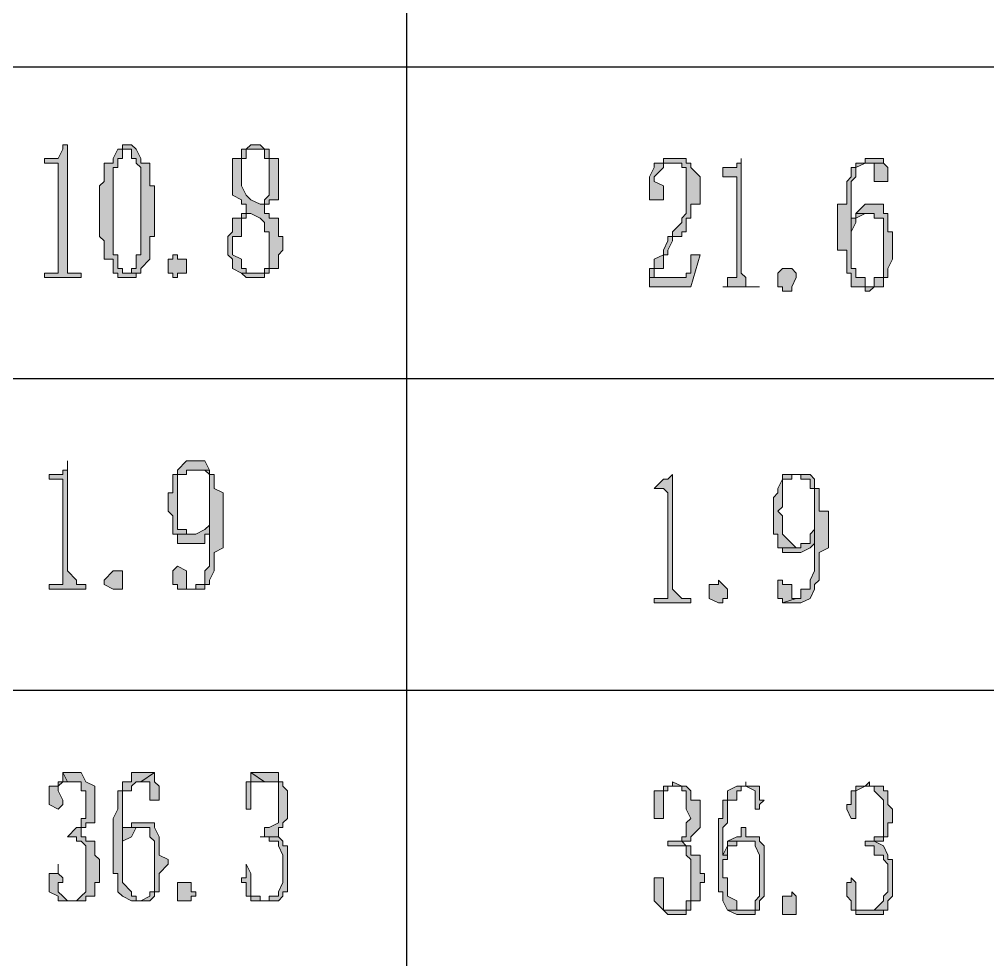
# Model space of a CAD drawing. Header units: millimetres. Extents: x 20 to 821, y 1 to 1134.
# Drawn here: x 745.11 to 783.13, y 348.11 to 385.04 of the extents above; entities that cross this region are included whole.
import ezdxf

# ---------------------------------------------------------------- set-up
doc = ezdxf.new("R2010")
doc.units = ezdxf.units.MM
doc.layers.add('1', color=7, linetype='Continuous')

msp = doc.modelspace()

# ---------------------------------------------------------------- hatches: boundary and pattern name
h = msp.add_hatch(color=0)
h.dxf.hatch_style = 2
h.paths.add_polyline_path([(747, 380.121732), (746.82, 380.121732), (746.82, 379.941732), (746.64, 379.581732), (746.1, 379.581732), (746.1, 379.401732), (746.64, 379.401732), (746.64, 379.221732), (746.64, 375.081732), (746.28, 375.081732), (746.1, 375.081732), (746.1, 374.901732), (747.54, 374.901732), (747.54, 375.081732), (747.36, 375.081732), (747, 375.081732), (747, 375.261732)])
h = msp.add_hatch(color=0)
h.dxf.hatch_style = 2
h.paths.add_polyline_path([(748.98, 379.941732), (748.8, 379.581732), (748.8, 379.401732), (748.44, 379.401732), (748.44, 378.681732), (748.26, 378.501732), (748.26, 376.521732), (748.44, 376.341732), (748.44, 375.981732), (748.44, 375.801732), (748.44, 375.621732), (748.8, 375.621732), (748.8, 375.081732), (748.98, 375.081732), (748.98, 374.901732), (749.16, 374.901732), (749.7, 374.901732), (749.7, 375.081732), (749.16, 375.081732), (749.16, 375.261732), (748.98, 375.261732), (748.98, 375.621732), (748.98, 375.801732), (748.8, 375.801732), (748.8, 379.221732), (748.98, 379.221732), (748.98, 379.581732), (749.16, 379.581732), (749.16, 379.941732)])
h = msp.add_hatch(color=0)
h.dxf.hatch_style = 2
h.paths.add_polyline_path([(749.16, 380.121732), (749.16, 379.941732), (748.98, 379.941732), (749.52, 379.941732), (749.52, 379.581732), (749.7, 379.581732), (749.7, 379.401732), (749.88, 379.221732), (749.88, 377.421732), (749.88, 377.241732), (749.88, 375.801732), (749.7, 375.801732), (749.7, 375.261732), (749.52, 375.261732), (749.52, 375.081732), (749.16, 375.081732), (749.88, 375.081732), (749.88, 375.261732), (750.24, 375.621732), (750.24, 376.521732), (750.42, 376.521732), (750.42, 378.501732), (750.24, 378.501732), (750.24, 379.401732), (749.88, 379.401732), (749.88, 379.581732), (749.7, 379.941732), (749.52, 380.121732)])
h = msp.add_hatch(color=0)
h.dxf.hatch_style = 2
h.paths.add_polyline_path([(754.56, 380.121732), (754.2, 380.121732), (754.02, 379.941732), (753.84, 379.941732), (753.84, 379.581732), (753.48, 379.581732), (753.48, 379.401732), (753.48, 378.141732), (753.84, 377.961732), (753.84, 377.781732), (754.02, 377.781732), (754.02, 377.421732), (753.84, 377.421732), (754.2, 377.421732), (754.56, 377.241732), (754.74, 377.061732), (754.74, 376.701732), (754.92, 376.701732), (754.92, 375.261732), (754.74, 375.261732), (754.74, 375.081732), (754.56, 375.081732), (753.84, 375.081732), (754.02, 374.901732), (754.74, 374.901732), (754.74, 375.081732), (754.92, 375.081732), (754.92, 375.261732), (755.28, 375.261732), (755.28, 375.621732), (755.28, 375.801732), (755.46, 375.981732), (755.46, 376.521732), (755.28, 376.521732), (755.28, 377.241732), (754.92, 377.241732), (754.92, 377.421732), (754.74, 377.421732), (754.74, 377.781732), (754.56, 377.781732), (754.2, 377.961732), (754.02, 378.141732), (753.84, 378.501732), (753.84, 379.581732), (754.02, 379.581732), (754.02, 379.941732), (754.2, 379.941732), (754.92, 379.941732), (754.74, 379.941732)])
h = msp.add_hatch(color=0)
h.dxf.hatch_style = 2
h.paths.add_polyline_path([(754.92, 379.941732), (754.56, 379.941732), (754.74, 379.941732), (754.74, 379.581732), (754.92, 379.581732), (754.92, 378.141732), (754.74, 377.961732), (754.74, 377.781732), (754.56, 377.781732), (754.92, 377.781732), (754.92, 377.961732), (755.28, 377.961732), (755.28, 379.581732), (754.92, 379.581732)])
h = msp.add_hatch(color=0)
h.dxf.hatch_style = 2
h.paths.add_polyline_path([(770.76, 379.581732), (770.4, 379.581732), (770.4, 379.401732), (771.12, 379.401732), (771.12, 379.221732), (771.3, 379.221732), (771.3, 378.861732), (771.3, 377.421732), (771.12, 377.241732), (771.12, 377.061732), (770.76, 376.701732), (770.76, 376.521732), (770.58, 376.521732), (770.58, 376.341732), (770.4, 375.981732), (770.4, 375.801732), (770.04, 375.621732), (770.04, 375.261732), (769.86, 375.261732), (769.86, 374.901732), (770.04, 374.901732), (770.04, 375.261732), (770.4, 375.261732), (770.4, 375.801732), (770.58, 375.801732), (770.58, 375.981732), (770.76, 376.341732), (770.76, 376.521732), (771.12, 376.521732), (771.12, 376.701732), (771.3, 376.701732), (771.3, 377.241732), (771.48, 377.241732), (771.48, 377.781732), (771.84, 377.781732), (771.84, 378.861732), (771.48, 379.221732), (771.48, 379.401732), (771.3, 379.401732), (771.3, 379.581732), (771.12, 379.581732)])
h = msp.add_hatch(color=0)
h.dxf.hatch_style = 2
h.paths.add_polyline_path([(773.46, 379.581732), (773.46, 379.401732), (773.28, 379.401732), (773.28, 379.221732), (772.92, 379.221732), (772.74, 379.221732), (772.74, 378.861732), (773.28, 378.861732), (773.28, 378.681732), (773.28, 374.901732), (772.92, 374.901732), (772.92, 374.541732), (772.74, 374.541732), (774.18, 374.541732), (773.64, 374.541732), (773.64, 374.901732), (773.46, 375.081732)])
h = msp.add_hatch(color=0)
h.dxf.hatch_style = 2
h.paths.add_polyline_path([(778.5, 379.581732), (778.32, 379.581732), (778.32, 379.401732), (777.96, 379.401732), (777.96, 379.221732), (777.78, 379.221732), (777.78, 378.861732), (777.6, 378.681732), (777.6, 377.781732), (777.24, 377.781732), (777.24, 376.701732), (777.24, 376.521732), (777.24, 375.981732), (777.6, 375.981732), (777.6, 375.081732), (777.78, 375.081732), (777.78, 374.541732), (777.96, 374.541732), (778.5, 374.541732), (778.32, 374.541732), (778.32, 374.901732), (777.96, 374.901732), (777.96, 375.261732), (777.78, 375.261732), (777.78, 378.681732), (777.96, 378.861732), (777.96, 379.221732), (778.32, 379.401732), (779.04, 379.401732), (779.04, 379.581732)])
h = msp.add_hatch(color=0)
h.dxf.hatch_style = 2
h.paths.add_polyline_path([(770.4, 379.401732), (770.04, 379.401732), (770.04, 379.221732), (769.86, 378.861732), (769.86, 377.961732), (770.04, 377.961732), (770.4, 377.961732), (770.4, 378.141732), (770.4, 378.501732), (770.04, 378.681732), (770.04, 378.861732), (770.4, 379.221732), (770.4, 379.401732), (770.58, 379.401732), (770.76, 379.401732)])
h = msp.add_hatch(color=0)
h.dxf.hatch_style = 2
h.paths.add_polyline_path([(779.04, 379.401732), (778.5, 379.401732), (778.68, 379.401732), (778.68, 378.681732), (779.04, 378.681732), (779.22, 378.681732), (779.22, 378.861732), (779.22, 379.221732)])
h = msp.add_hatch(color=0)
h.dxf.hatch_style = 2
h.paths.add_polyline_path([(778.5, 377.781732), (778.32, 377.781732), (777.96, 377.421732), (778.68, 377.421732), (778.68, 377.241732), (779.04, 377.241732), (779.04, 377.061732), (779.04, 375.081732), (779.04, 374.901732), (778.68, 374.901732), (778.68, 374.541732), (778.5, 374.541732), (777.96, 374.541732), (778.32, 374.541732), (778.32, 374.361732), (778.5, 374.361732), (778.68, 374.541732), (779.04, 374.541732), (779.04, 374.901732), (779.22, 374.901732), (779.22, 375.081732), (779.22, 375.261732), (779.4, 375.621732), (779.4, 376.701732), (779.22, 376.701732), (779.22, 377.421732), (779.04, 377.421732), (779.04, 377.781732), (778.68, 377.781732)])
h = msp.add_hatch(color=0)
h.dxf.hatch_style = 2
h.paths.add_polyline_path([(753.84, 377.421732), (753.84, 377.241732), (753.48, 377.241732), (753.48, 376.701732), (753.3, 376.521732), (753.3, 375.801732), (753.48, 375.621732), (753.48, 375.261732), (753.84, 375.081732), (754.2, 375.081732), (754.02, 375.081732), (754.02, 375.261732), (753.84, 375.261732), (753.84, 375.621732), (753.48, 375.801732), (753.48, 376.521732), (753.84, 376.521732), (753.84, 377.241732), (754.02, 377.241732), (754.02, 377.421732)])
h = msp.add_hatch(color=0)
h.dxf.hatch_style = 2
h.paths.add_polyline_path([(777.96, 377.421732), (777.96, 377.241732), (777.78, 377.241732), (777.78, 376.701732), (777.96, 377.061732), (777.96, 377.241732), (778.32, 377.421732), (778.5, 377.421732)])
h = msp.add_hatch(color=0)
h.dxf.hatch_style = 2
h.paths.add_polyline_path([(751.14, 374.901732), (751.14, 375.081732), (750.96, 375.081732), (750.96, 375.621732), (751.14, 375.621732), (751.14, 375.801732), (751.32, 375.801732), (751.32, 375.621732), (751.68, 375.621732), (751.68, 375.081732), (751.32, 375.081732), (751.32, 374.901732)])
h = msp.add_hatch(color=0)
h.dxf.hatch_style = 2
h.paths.add_polyline_path([(771.84, 375.801732), (771.48, 375.801732), (771.48, 375.621732), (771.48, 375.081732), (771.3, 375.081732), (771.3, 374.901732), (770.04, 374.901732), (769.86, 374.901732), (769.86, 374.541732), (771.48, 374.541732)])
h = msp.add_hatch(color=0)
h.dxf.hatch_style = 2
h.paths.add_polyline_path([(775.08, 374.361732), (775.08, 374.541732), (774.9, 374.541732), (774.9, 375.081732), (775.08, 375.261732), (775.44, 375.261732), (775.62, 375.081732), (775.62, 374.901732), (775.44, 374.541732), (775.44, 374.361732)])
h = msp.add_hatch(color=0)
h.dxf.hatch_style = 2
h.paths.add_polyline_path([(747, 367.701732), (747, 367.341732), (746.82, 367.341732), (746.82, 367.161732), (746.64, 367.161732), (746.28, 367.161732), (746.28, 366.981732), (746.82, 366.981732), (746.82, 366.621732), (746.82, 362.841732), (746.64, 362.841732), (746.28, 362.841732), (746.28, 362.661732), (747.72, 362.661732), (747.72, 362.841732), (747.54, 362.841732), (747.36, 362.841732), (747.36, 363.021732), (747, 363.381732)])
h = msp.add_hatch(color=0)
h.dxf.hatch_style = 2
h.paths.add_polyline_path([(752.04, 367.701732), (751.68, 367.701732), (751.32, 367.341732), (751.32, 367.161732), (751.14, 367.161732), (751.14, 366.441732), (750.96, 366.441732), (750.96, 365.721732), (751.14, 365.541732), (751.14, 364.821732), (751.32, 364.821732), (751.86, 364.821732), (751.68, 364.821732), (751.68, 365.001732), (751.32, 365.001732), (751.32, 367.161732), (751.68, 367.161732), (751.68, 367.341732), (751.86, 367.341732), (752.58, 367.341732), (752.4, 367.701732)])
h = msp.add_hatch(color=0)
h.dxf.hatch_style = 2
h.paths.add_polyline_path([(752.58, 367.341732), (752.04, 367.341732), (752.4, 367.341732), (752.58, 367.161732), (752.58, 364.281732), (752.58, 363.561732), (752.4, 363.381732), (752.4, 362.841732), (752.04, 362.841732), (752.04, 362.661732), (751.86, 362.661732), (751.32, 362.661732), (751.68, 362.661732), (752.4, 362.661732), (752.4, 362.841732), (752.58, 362.841732), (752.58, 363.021732), (752.76, 363.381732), (752.76, 364.101732), (753.12, 364.281732), (753.12, 366.441732), (752.76, 366.621732), (752.76, 367.161732), (752.58, 367.161732)])
h = msp.add_hatch(color=0)
h.dxf.hatch_style = 2
h.paths.add_polyline_path([(770.76, 367.161732), (770.58, 366.981732), (770.4, 366.981732), (770.04, 366.621732), (770.4, 366.621732), (770.58, 366.441732), (770.58, 362.301732), (770.4, 362.301732), (770.04, 362.301732), (770.04, 362.121732), (771.48, 362.121732), (771.48, 362.301732), (771.3, 362.301732), (771.12, 362.301732), (770.76, 362.661732)])
h = msp.add_hatch(color=0)
h.dxf.hatch_style = 2
h.paths.add_polyline_path([(775.62, 367.161732), (775.08, 367.161732), (775.08, 366.981732), (774.9, 366.621732), (774.9, 366.441732), (774.72, 366.261732), (774.72, 364.821732), (774.9, 364.821732), (774.9, 364.461732), (774.9, 364.281732), (775.62, 364.281732), (775.44, 364.461732), (775.08, 364.821732), (775.08, 365.541732), (774.9, 365.721732), (775.08, 365.901732), (775.08, 366.981732), (775.44, 366.981732), (775.44, 367.161732), (775.62, 367.161732), (776.16, 367.161732), (775.8, 367.161732)])
h = msp.add_hatch(color=0)
h.dxf.hatch_style = 2
h.paths.add_polyline_path([(776.16, 367.161732), (775.62, 367.161732), (775.8, 367.161732), (775.8, 366.981732), (776.16, 366.981732), (776.16, 366.621732), (776.34, 366.621732), (776.34, 364.101732), (776.34, 363.741732), (776.34, 363.381732), (776.16, 363.021732), (776.16, 362.661732), (775.8, 362.661732), (775.8, 362.301732), (775.62, 362.301732), (775.08, 362.121732), (775.8, 362.121732), (776.16, 362.301732), (776.34, 362.661732), (776.34, 362.841732), (776.52, 363.021732), (776.52, 364.101732), (776.88, 364.281732), (776.88, 365.721732), (776.52, 365.721732), (776.52, 366.621732), (776.34, 366.621732), (776.34, 366.981732)])
h = msp.add_hatch(color=0)
h.dxf.hatch_style = 2
h.paths.add_polyline_path([(752.58, 365.181732), (752.4, 365.001732), (752.04, 364.821732), (751.32, 364.821732), (751.32, 364.461732), (752.4, 364.461732), (752.4, 364.821732), (752.58, 364.821732), (752.58, 365.001732)])
h = msp.add_hatch(color=0)
h.dxf.hatch_style = 2
h.paths.add_polyline_path([(776.34, 365.001732), (776.16, 364.821732), (776.16, 364.461732), (775.8, 364.461732), (775.8, 364.281732), (775.62, 364.281732), (775.08, 364.281732), (775.08, 364.101732), (775.8, 364.101732), (776.16, 364.281732), (776.34, 364.461732)])
h = msp.add_hatch(color=0)
h.dxf.hatch_style = 2
h.paths.add_polyline_path([(751.32, 363.561732), (751.14, 363.381732), (751.14, 362.841732), (751.32, 362.841732), (751.32, 362.661732), (751.86, 362.661732), (751.68, 362.661732), (751.68, 362.841732), (751.68, 363.381732)])
h = msp.add_hatch(color=0)
h.dxf.hatch_style = 2
h.paths.add_polyline_path([(748.98, 362.661732), (748.8, 362.661732), (748.44, 362.841732), (748.44, 363.021732), (748.8, 363.381732), (749.16, 363.381732), (749.16, 363.021732), (749.16, 362.661732)])
h = msp.add_hatch(color=0)
h.dxf.hatch_style = 2
h.paths.add_polyline_path([(772.56, 362.121732), (772.2, 362.301732), (772.2, 362.841732), (772.56, 362.841732), (772.56, 363.021732), (772.74, 362.841732), (772.92, 362.661732), (772.92, 362.301732), (772.74, 362.301732), (772.74, 362.121732)])
h = msp.add_hatch(color=0)
h.dxf.hatch_style = 2
h.paths.add_polyline_path([(775.08, 363.021732), (774.9, 363.021732), (774.9, 362.841732), (774.9, 362.301732), (775.08, 362.301732), (775.08, 362.121732), (775.62, 362.301732), (775.44, 362.301732), (775.44, 362.661732), (775.44, 362.841732), (775.08, 362.841732)])
h = msp.add_hatch(color=0)
h.dxf.hatch_style = 2
h.paths.add_polyline_path([(746.82, 355.461732), (746.82, 355.101732), (746.64, 355.101732), (746.64, 354.921732), (746.28, 354.921732), (746.28, 354.201732), (746.64, 354.021732), (746.82, 354.201732), (746.82, 354.381732), (746.64, 354.741732), (746.64, 354.921732), (746.82, 355.101732), (747, 355.101732)])
h = msp.add_hatch(color=0)
h.dxf.hatch_style = 2
h.paths.add_polyline_path([(747.36, 355.461732), (746.82, 355.461732), (747, 355.101732), (747.54, 355.101732), (747.54, 354.921732), (747.54, 354.741732), (747.72, 354.741732), (747.72, 353.661732), (747.54, 353.661732), (747.54, 353.301732), (747.36, 353.301732), (747, 352.941732), (747.36, 352.941732), (747.36, 352.761732), (747.54, 352.761732), (747.72, 352.581732), (747.72, 350.781732), (747.54, 350.601732), (747.36, 350.421732), (747, 350.421732), (747.72, 350.421732), (747.72, 350.601732), (748.08, 350.601732), (748.08, 351.141732), (748.26, 351.141732), (748.26, 352.041732), (748.08, 352.221732), (748.08, 352.761732), (747.72, 352.761732), (747.72, 352.941732), (747.54, 352.941732), (747.54, 353.301732), (747.72, 353.301732), (747.72, 353.481732), (748.08, 353.481732), (748.08, 354.921732), (747.72, 355.101732), (747.54, 355.461732)])
h = msp.add_hatch(color=0)
h.dxf.hatch_style = 2
h.paths.add_polyline_path([(749.88, 355.461732), (749.52, 355.461732), (749.52, 355.101732), (749.16, 355.101732), (749.16, 354.921732), (749.16, 354.741732), (748.98, 354.741732), (748.98, 354.021732), (748.8, 353.661732), (748.8, 352.581732), (748.8, 351.501732), (748.98, 351.501732), (748.98, 350.781732), (749.16, 350.601732), (749.52, 350.421732), (749.88, 350.421732), (749.7, 350.421732), (749.7, 350.601732), (749.52, 350.601732), (749.52, 350.781732), (749.16, 351.141732), (749.16, 354.741732), (749.52, 354.741732), (749.52, 354.921732), (749.7, 355.101732), (749.88, 355.101732), (750.42, 355.461732)])
h = msp.add_hatch(color=0)
h.dxf.hatch_style = 2
h.paths.add_polyline_path([(750.42, 355.461732), (749.88, 355.101732), (750.24, 355.101732), (750.24, 354.921732), (750.24, 354.381732), (750.42, 354.381732), (750.6, 354.381732), (750.6, 354.741732), (750.6, 354.921732), (750.42, 355.101732)])
h = msp.add_hatch(color=0)
h.dxf.hatch_style = 2
h.paths.add_polyline_path([(754.2, 355.461732), (754.2, 355.101732), (754.02, 355.101732), (754.02, 354.021732), (754.2, 354.021732), (754.2, 355.101732), (754.56, 355.101732), (754.74, 355.101732)])
h = msp.add_hatch(color=0)
h.dxf.hatch_style = 2
h.paths.add_polyline_path([(754.74, 355.461732), (754.2, 355.461732), (754.74, 355.101732), (755.28, 355.101732), (755.28, 354.921732), (755.28, 353.481732), (754.92, 353.301732), (754.74, 353.301732), (754.74, 352.941732), (754.56, 352.941732), (754.74, 352.941732), (754.92, 352.941732), (754.92, 352.761732), (755.28, 352.761732), (755.28, 352.581732), (755.46, 352.221732), (755.46, 351.141732), (755.28, 350.781732), (755.28, 350.601732), (754.92, 350.601732), (754.92, 350.421732), (754.74, 350.421732), (755.28, 350.421732), (755.46, 350.601732), (755.46, 350.781732), (755.64, 350.781732), (755.64, 352.581732), (755.46, 352.581732), (755.46, 352.761732), (755.28, 352.941732), (754.92, 352.941732), (755.28, 352.941732), (755.28, 353.301732), (755.46, 353.301732), (755.46, 353.481732), (755.64, 353.661732), (755.64, 354.741732), (755.46, 354.921732), (755.46, 355.101732), (755.28, 355.101732), (755.28, 355.461732), (754.92, 355.461732)])
h = msp.add_hatch(color=0)
h.dxf.hatch_style = 2
h.paths.add_polyline_path([(770.58, 354.921732), (770.4, 354.921732), (770.4, 354.741732), (770.04, 354.741732), (770.04, 354.381732), (770.04, 353.661732), (770.4, 353.661732), (770.4, 354.741732), (770.58, 354.741732), (770.58, 354.921732), (770.76, 354.921732)])
h = msp.add_hatch(color=0)
h.dxf.hatch_style = 2
h.paths.add_polyline_path([(770.76, 355.101732), (770.76, 354.921732), (770.58, 354.921732), (771.12, 354.921732), (771.12, 354.741732), (771.3, 354.741732), (771.3, 354.381732), (771.3, 354.021732), (771.48, 353.661732), (771.3, 353.481732), (771.3, 352.941732), (771.12, 352.941732), (771.12, 352.761732), (770.58, 352.761732), (770.58, 352.581732), (771.3, 352.581732), (771.3, 352.221732), (771.48, 352.041732), (771.48, 350.421732), (771.3, 350.421732), (771.3, 350.061732), (771.12, 350.061732), (770.76, 350.061732), (771.3, 350.061732), (771.48, 350.061732), (771.48, 350.421732), (771.84, 350.421732), (771.84, 350.601732), (771.84, 351.141732), (772.02, 351.141732), (772.02, 351.501732), (771.84, 351.501732), (771.84, 352.221732), (771.48, 352.221732), (771.48, 352.581732), (771.3, 352.581732), (771.12, 352.761732), (771.48, 352.761732), (771.48, 352.941732), (771.84, 353.301732), (771.84, 354.381732), (771.48, 354.381732), (771.48, 354.741732), (771.3, 354.921732), (771.12, 354.921732)])
h = msp.add_hatch(color=0)
h.dxf.hatch_style = 2
h.paths.add_polyline_path([(773.64, 355.101732), (773.64, 354.921732), (773.46, 354.921732), (773.28, 354.921732), (772.92, 354.741732), (772.92, 354.381732), (772.74, 354.381732), (772.74, 353.661732), (772.56, 353.661732), (772.56, 352.221732), (772.56, 352.041732), (772.56, 350.781732), (772.74, 350.781732), (772.74, 350.421732), (772.92, 350.061732), (773.46, 350.061732), (773.28, 350.061732), (773.28, 350.421732), (772.92, 350.601732), (772.92, 351.321732), (772.74, 351.321732), (772.74, 352.041732), (772.92, 352.041732), (772.92, 352.221732), (772.74, 352.221732), (772.74, 353.301732), (772.92, 353.481732), (772.92, 354.381732), (773.28, 354.381732), (773.28, 354.741732), (773.46, 354.741732), (773.46, 354.921732), (773.64, 354.921732), (774.18, 354.921732), (774, 354.921732), (773.64, 354.921732)])
h = msp.add_hatch(color=0)
h.dxf.hatch_style = 2
h.paths.add_polyline_path([(774.18, 354.921732), (773.64, 354.921732), (774, 354.741732), (774, 354.021732), (774.18, 354.021732), (774.18, 354.201732), (774.36, 354.381732), (774.18, 354.381732), (774.18, 354.741732)])
h = msp.add_hatch(color=0)
h.dxf.hatch_style = 2
h.paths.add_polyline_path([(777.96, 354.921732), (777.96, 354.741732), (777.78, 354.741732), (777.78, 354.201732), (777.6, 354.201732), (777.6, 354.021732), (777.78, 353.661732), (777.96, 353.661732), (777.96, 354.021732), (777.96, 354.741732), (778.32, 354.921732), (778.5, 354.921732)])
h = msp.add_hatch(color=0)
h.dxf.hatch_style = 2
h.paths.add_polyline_path([(778.5, 355.101732), (778.32, 354.921732), (777.96, 354.921732), (778.5, 354.921732), (778.68, 354.921732), (778.68, 354.741732), (779.04, 354.381732), (779.04, 352.941732), (778.68, 352.941732), (778.68, 352.761732), (778.5, 352.761732), (778.32, 352.761732), (778.32, 352.581732), (778.68, 352.581732), (778.68, 352.221732), (779.04, 352.221732), (779.04, 352.041732), (779.22, 351.861732), (779.22, 350.781732), (779.04, 350.601732), (779.04, 350.421732), (778.68, 350.061732), (778.5, 350.061732), (779.04, 350.061732), (779.22, 350.061732), (779.22, 350.421732), (779.4, 350.601732), (779.4, 352.041732), (779.22, 352.041732), (779.22, 352.221732), (779.04, 352.581732), (778.68, 352.761732), (779.04, 352.761732), (779.04, 352.941732), (779.22, 352.941732), (779.22, 353.301732), (779.22, 353.481732), (779.4, 353.481732), (779.4, 354.021732), (779.22, 354.201732), (779.22, 354.741732), (779.04, 354.741732), (779.04, 354.921732), (778.68, 354.921732), (778.5, 354.921732)])
h = msp.add_hatch(color=0)
h.dxf.hatch_style = 2
h.paths.add_polyline_path([(749.52, 353.301732), (749.16, 353.301732), (749.16, 352.941732), (749.16, 352.761732), (749.52, 352.941732), (749.7, 353.301732), (749.88, 353.301732)])
h = msp.add_hatch(color=0)
h.dxf.hatch_style = 2
h.paths.add_polyline_path([(749.88, 353.481732), (749.52, 353.481732), (749.52, 353.301732), (750.24, 353.301732), (750.24, 352.941732), (750.42, 352.761732), (750.42, 350.781732), (750.24, 350.781732), (750.24, 350.601732), (749.88, 350.421732), (749.52, 350.421732), (749.7, 350.421732), (750.24, 350.421732), (750.42, 350.601732), (750.42, 350.781732), (750.6, 350.781732), (750.6, 351.501732), (750.96, 351.861732), (750.96, 352.041732), (750.6, 352.221732), (750.6, 352.941732), (750.42, 353.301732), (750.42, 353.481732), (750.24, 353.481732)])
h = msp.add_hatch(color=0)
h.dxf.hatch_style = 2
h.paths.add_polyline_path([(773.64, 353.301732), (773.46, 353.301732), (773.46, 352.941732), (773.28, 352.941732), (772.92, 352.761732), (774, 352.761732), (774, 352.581732), (774.18, 352.221732), (774.18, 350.601732), (774, 350.421732), (774, 350.061732), (773.64, 350.061732), (772.92, 350.061732), (773.28, 349.881732), (774, 349.881732), (774, 350.061732), (774.18, 350.061732), (774.18, 350.421732), (774.36, 350.601732), (774.36, 352.581732), (774.18, 352.761732), (774.18, 352.941732), (774, 352.941732), (773.64, 352.941732)])
h = msp.add_hatch(color=0)
h.dxf.hatch_style = 2
h.paths.add_polyline_path([(772.92, 352.761732), (772.92, 352.581732), (772.74, 352.221732), (772.92, 352.221732), (772.92, 352.581732), (773.28, 352.581732), (773.28, 352.761732), (773.64, 352.761732)])
h = msp.add_hatch(color=0)
h.dxf.hatch_style = 2
h.paths.add_polyline_path([(746.64, 351.861732), (746.64, 351.501732), (746.28, 351.501732), (746.28, 350.781732), (746.64, 350.601732), (746.64, 350.421732), (746.82, 350.421732), (747.72, 350.421732), (747, 350.421732), (746.82, 350.601732), (746.64, 350.781732), (746.64, 351.141732), (746.82, 351.141732), (746.82, 351.321732), (746.64, 351.501732)])
h = msp.add_hatch(color=0)
h.dxf.hatch_style = 2
h.paths.add_polyline_path([(754.02, 351.861732), (754.02, 351.321732), (753.84, 351.321732), (753.84, 351.141732), (754.02, 351.141732), (754.02, 350.601732), (754.2, 350.601732), (754.2, 350.421732), (754.56, 350.421732), (755.28, 350.421732), (754.74, 350.421732), (754.56, 350.421732), (754.56, 350.601732), (754.2, 350.601732), (754.2, 350.781732), (754.2, 351.501732)])
h = msp.add_hatch(color=0)
h.dxf.hatch_style = 2
h.paths.add_polyline_path([(751.68, 350.421732), (751.32, 350.421732), (751.32, 350.601732), (751.32, 351.141732), (751.68, 351.141732), (751.86, 351.141732), (751.86, 350.781732), (752.04, 350.781732), (752.04, 350.601732), (751.86, 350.601732), (751.86, 350.421732)])
h = msp.add_hatch(color=0)
h.dxf.hatch_style = 2
h.paths.add_polyline_path([(770.04, 351.321732), (770.04, 350.421732), (770.4, 350.061732), (770.58, 349.881732), (771.3, 349.881732), (771.3, 350.061732), (770.58, 350.061732), (770.4, 350.061732), (770.4, 350.421732), (770.4, 351.321732)])
h = msp.add_hatch(color=0)
h.dxf.hatch_style = 2
h.paths.add_polyline_path([(777.78, 351.321732), (777.78, 351.141732), (777.6, 351.141732), (777.6, 350.601732), (777.78, 350.421732), (777.78, 350.061732), (777.96, 350.061732), (777.96, 349.881732), (778.32, 349.881732), (779.04, 349.881732), (779.04, 350.061732), (778.32, 350.061732), (777.96, 350.061732), (777.96, 350.421732), (777.96, 351.141732)])
h = msp.add_hatch(color=0)
h.dxf.hatch_style = 2
h.paths.add_polyline_path([(775.44, 349.881732), (775.08, 349.881732), (775.08, 350.061732), (775.08, 350.601732), (775.44, 350.601732), (775.44, 350.781732), (775.62, 350.601732), (775.62, 349.881732)])

# ---------------------------------------------------------------- linework, layer by layer
at = {"layer": '1', "color": 0, "lineweight": 25}
for points in [[(760.32, 89.781732), (760.32, 419.721732)], [(557.64, 383.181732), (821.16, 383.181732)], [(557.64, 370.941732), (821.16, 370.941732)], [(557.64, 358.701732), (821.16, 358.701732)]]:
    msp.add_lwpolyline(points, dxfattribs=at)
at = {"layer": '1', "color": 0, "lineweight": 5}
for points in [[(747, 380.121732), (746.82, 380.121732), (746.82, 379.941732), (746.64, 379.581732), (746.1, 379.581732), (746.1, 379.401732), (746.64, 379.401732), (746.64, 379.221732), (746.64, 375.081732), (746.28, 375.081732), (746.1, 375.081732), (746.1, 374.901732), (747.54, 374.901732), (747.54, 375.081732), (747.36, 375.081732), (747, 375.081732), (747, 375.261732), (747, 380.121732)], [(748.98, 379.941732), (748.8, 379.581732), (748.8, 379.401732), (748.44, 379.401732), (748.44, 378.681732), (748.26, 378.501732), (748.26, 376.521732), (748.44, 376.341732), (748.44, 375.981732), (748.44, 375.801732), (748.44, 375.621732), (748.8, 375.621732), (748.8, 375.081732), (748.98, 375.081732), (748.98, 374.901732), (749.16, 374.901732), (749.7, 374.901732), (749.7, 375.081732), (749.16, 375.081732), (749.16, 375.261732), (748.98, 375.261732), (748.98, 375.621732), (748.98, 375.801732), (748.8, 375.801732), (748.8, 379.221732), (748.98, 379.221732), (748.98, 379.581732), (749.16, 379.581732), (749.16, 379.941732), (748.98, 379.941732)], [(749.16, 380.121732), (749.16, 379.941732), (748.98, 379.941732), (749.52, 379.941732), (749.52, 379.581732), (749.7, 379.581732), (749.7, 379.401732), (749.88, 379.221732), (749.88, 377.421732), (749.88, 377.241732), (749.88, 375.801732), (749.7, 375.801732), (749.7, 375.261732), (749.52, 375.261732), (749.52, 375.081732), (749.16, 375.081732), (749.88, 375.081732), (749.88, 375.261732), (750.24, 375.621732), (750.24, 376.521732), (750.42, 376.521732), (750.42, 378.501732), (750.24, 378.501732), (750.24, 379.401732), (749.88, 379.401732), (749.88, 379.581732), (749.7, 379.941732), (749.52, 380.121732), (749.16, 380.121732)], [(754.56, 380.121732), (754.2, 380.121732), (754.02, 379.941732), (753.84, 379.941732), (753.84, 379.581732), (753.48, 379.581732), (753.48, 379.401732), (753.48, 378.141732), (753.84, 377.961732), (753.84, 377.781732), (754.02, 377.781732), (754.02, 377.421732), (753.84, 377.421732), (754.2, 377.421732), (754.56, 377.241732), (754.74, 377.061732), (754.74, 376.701732), (754.92, 376.701732), (754.92, 375.261732), (754.74, 375.261732), (754.74, 375.081732), (754.56, 375.081732), (753.84, 375.081732), (754.02, 374.901732), (754.74, 374.901732), (754.74, 375.081732), (754.92, 375.081732), (754.92, 375.261732), (755.28, 375.261732), (755.28, 375.621732), (755.28, 375.801732), (755.46, 375.981732), (755.46, 376.521732), (755.28, 376.521732), (755.28, 377.241732), (754.92, 377.241732), (754.92, 377.421732), (754.74, 377.421732), (754.74, 377.781732), (754.56, 377.781732), (754.2, 377.961732), (754.02, 378.141732), (753.84, 378.501732), (753.84, 379.581732), (754.02, 379.581732), (754.02, 379.941732), (754.2, 379.941732), (754.92, 379.941732), (754.74, 379.941732), (754.56, 380.121732)], [(754.92, 379.941732), (754.56, 379.941732), (754.74, 379.941732), (754.74, 379.581732), (754.92, 379.581732), (754.92, 378.141732), (754.74, 377.961732), (754.74, 377.781732), (754.56, 377.781732), (754.92, 377.781732), (754.92, 377.961732), (755.28, 377.961732), (755.28, 379.581732), (754.92, 379.581732), (754.92, 379.941732)], [(770.76, 379.581732), (770.4, 379.581732), (770.4, 379.401732), (771.12, 379.401732), (771.12, 379.221732), (771.3, 379.221732), (771.3, 378.861732), (771.3, 377.421732), (771.12, 377.241732), (771.12, 377.061732), (770.76, 376.701732), (770.76, 376.521732), (770.58, 376.521732), (770.58, 376.341732), (770.4, 375.981732), (770.4, 375.801732), (770.04, 375.621732), (770.04, 375.261732), (769.86, 375.261732), (769.86, 374.901732), (770.04, 374.901732), (770.04, 375.261732), (770.4, 375.261732), (770.4, 375.801732), (770.58, 375.801732), (770.58, 375.981732), (770.76, 376.341732), (770.76, 376.521732), (771.12, 376.521732), (771.12, 376.701732), (771.3, 376.701732), (771.3, 377.241732), (771.48, 377.241732), (771.48, 377.781732), (771.84, 377.781732), (771.84, 378.861732), (771.48, 379.221732), (771.48, 379.401732), (771.3, 379.401732), (771.3, 379.581732), (771.12, 379.581732), (770.76, 379.581732)], [(773.46, 379.581732), (773.46, 379.401732), (773.28, 379.401732), (773.28, 379.221732), (772.92, 379.221732), (772.74, 379.221732), (772.74, 378.861732), (773.28, 378.861732), (773.28, 378.681732), (773.28, 374.901732), (772.92, 374.901732), (772.92, 374.541732), (772.74, 374.541732), (774.18, 374.541732), (773.64, 374.541732), (773.64, 374.901732), (773.46, 375.081732), (773.46, 379.581732)], [(778.5, 379.581732), (778.32, 379.581732), (778.32, 379.401732), (777.96, 379.401732), (777.96, 379.221732), (777.78, 379.221732), (777.78, 378.861732), (777.6, 378.681732), (777.6, 377.781732), (777.24, 377.781732), (777.24, 376.701732), (777.24, 376.521732), (777.24, 375.981732), (777.6, 375.981732), (777.6, 375.081732), (777.78, 375.081732), (777.78, 374.541732), (777.96, 374.541732), (778.5, 374.541732), (778.32, 374.541732), (778.32, 374.901732), (777.96, 374.901732), (777.96, 375.261732), (777.78, 375.261732), (777.78, 378.681732), (777.96, 378.861732), (777.96, 379.221732), (778.32, 379.401732), (779.04, 379.401732), (779.04, 379.581732), (778.5, 379.581732)], [(770.4, 379.401732), (770.04, 379.401732), (770.04, 379.221732), (769.86, 378.861732), (769.86, 377.961732), (770.04, 377.961732), (770.4, 377.961732), (770.4, 378.141732), (770.4, 378.501732), (770.04, 378.681732), (770.04, 378.861732), (770.4, 379.221732), (770.4, 379.401732), (770.58, 379.401732), (770.76, 379.401732), (770.4, 379.401732)], [(779.04, 379.401732), (778.5, 379.401732), (778.68, 379.401732), (778.68, 378.681732), (779.04, 378.681732), (779.22, 378.681732), (779.22, 378.861732), (779.22, 379.221732), (779.04, 379.401732)], [(778.5, 377.781732), (778.32, 377.781732), (777.96, 377.421732), (778.68, 377.421732), (778.68, 377.241732), (779.04, 377.241732), (779.04, 377.061732), (779.04, 375.081732), (779.04, 375.081732), (779.04, 374.901732), (778.68, 374.901732), (778.68, 374.541732), (778.5, 374.541732), (777.96, 374.541732), (778.32, 374.541732), (778.32, 374.361732), (778.5, 374.361732), (778.68, 374.541732), (779.04, 374.541732), (779.04, 374.901732), (779.22, 374.901732), (779.22, 375.081732), (779.22, 375.261732), (779.4, 375.621732), (779.4, 376.701732), (779.22, 376.701732), (779.22, 377.421732), (779.04, 377.421732), (779.04, 377.781732), (778.68, 377.781732), (778.5, 377.781732)], [(753.84, 377.421732), (753.84, 377.241732), (753.48, 377.241732), (753.48, 376.701732), (753.3, 376.521732), (753.3, 375.801732), (753.48, 375.621732), (753.48, 375.261732), (753.84, 375.081732), (754.2, 375.081732), (754.02, 375.081732), (754.02, 375.261732), (753.84, 375.261732), (753.84, 375.621732), (753.48, 375.801732), (753.48, 376.521732), (753.84, 376.521732), (753.84, 377.241732), (754.02, 377.241732), (754.02, 377.421732), (753.84, 377.421732)], [(777.96, 377.421732), (777.96, 377.241732), (777.78, 377.241732), (777.78, 376.701732), (777.96, 377.061732), (777.96, 377.241732), (778.32, 377.421732), (778.5, 377.421732), (777.96, 377.421732)], [(751.14, 374.901732), (751.14, 375.081732), (750.96, 375.081732), (750.96, 375.621732), (751.14, 375.621732), (751.14, 375.801732), (751.32, 375.801732), (751.32, 375.621732), (751.68, 375.621732), (751.68, 375.081732), (751.32, 375.081732), (751.32, 374.901732), (751.14, 374.901732)], [(771.84, 375.801732), (771.48, 375.801732), (771.48, 375.621732), (771.48, 375.081732), (771.3, 375.081732), (771.3, 374.901732), (770.04, 374.901732), (769.86, 374.901732), (769.86, 374.541732), (771.48, 374.541732), (771.84, 375.801732)], [(775.08, 374.361732), (775.08, 374.541732), (774.9, 374.541732), (774.9, 375.081732), (775.08, 375.261732), (775.44, 375.261732), (775.62, 375.081732), (775.62, 374.901732), (775.44, 374.541732), (775.44, 374.361732), (775.08, 374.361732)], [(747, 367.701732), (747, 367.341732), (746.82, 367.341732), (746.82, 367.161732), (746.64, 367.161732), (746.28, 367.161732), (746.28, 366.981732), (746.82, 366.981732), (746.82, 366.621732), (746.82, 362.841732), (746.64, 362.841732), (746.28, 362.841732), (746.28, 362.661732), (747.72, 362.661732), (747.72, 362.841732), (747.54, 362.841732), (747.36, 362.841732), (747.36, 363.021732), (747, 363.381732), (747, 367.701732)], [(752.04, 367.701732), (751.68, 367.701732), (751.32, 367.341732), (751.32, 367.161732), (751.14, 367.161732), (751.14, 366.441732), (750.96, 366.441732), (750.96, 365.721732), (751.14, 365.541732), (751.14, 364.821732), (751.32, 364.821732), (751.86, 364.821732), (751.68, 364.821732), (751.68, 365.001732), (751.32, 365.001732), (751.32, 367.161732), (751.68, 367.161732), (751.68, 367.341732), (751.86, 367.341732), (752.58, 367.341732), (752.4, 367.701732), (752.04, 367.701732)], [(752.58, 367.341732), (752.04, 367.341732), (752.4, 367.341732), (752.58, 367.161732), (752.58, 364.281732), (752.58, 364.281732), (752.58, 363.561732), (752.4, 363.381732), (752.4, 362.841732), (752.04, 362.841732), (752.04, 362.661732), (751.86, 362.661732), (751.32, 362.661732), (751.68, 362.661732), (752.4, 362.661732), (752.4, 362.841732), (752.58, 362.841732), (752.58, 363.021732), (752.76, 363.381732), (752.76, 364.101732), (753.12, 364.281732), (753.12, 366.441732), (752.76, 366.621732), (752.76, 367.161732), (752.58, 367.161732), (752.58, 367.341732)], [(770.76, 367.161732), (770.58, 366.981732), (770.4, 366.981732), (770.04, 366.621732), (770.4, 366.621732), (770.58, 366.441732), (770.58, 362.301732), (770.4, 362.301732), (770.04, 362.301732), (770.04, 362.121732), (771.48, 362.121732), (771.48, 362.301732), (771.3, 362.301732), (771.12, 362.301732), (770.76, 362.661732), (770.76, 367.161732)], [(775.62, 367.161732), (775.08, 367.161732), (775.08, 366.981732), (774.9, 366.621732), (774.9, 366.441732), (774.72, 366.261732), (774.72, 364.821732), (774.9, 364.821732), (774.9, 364.461732), (774.9, 364.281732), (775.62, 364.281732), (775.44, 364.461732), (775.08, 364.821732), (775.08, 365.541732), (774.9, 365.721732), (775.08, 365.901732), (775.08, 366.981732), (775.44, 366.981732), (775.44, 367.161732), (775.62, 367.161732), (776.16, 367.161732), (775.8, 367.161732), (775.62, 367.161732)], [(776.16, 367.161732), (775.62, 367.161732), (775.8, 367.161732), (775.8, 366.981732), (776.16, 366.981732), (776.16, 366.621732), (776.34, 366.621732), (776.34, 364.101732), (776.34, 363.741732), (776.34, 363.381732), (776.16, 363.021732), (776.16, 362.661732), (775.8, 362.661732), (775.8, 362.301732), (775.62, 362.301732), (775.08, 362.121732), (775.8, 362.121732), (776.16, 362.301732), (776.34, 362.661732), (776.34, 362.841732), (776.52, 363.021732), (776.52, 364.101732), (776.88, 364.281732), (776.88, 365.721732), (776.52, 365.721732), (776.52, 366.621732), (776.34, 366.621732), (776.34, 366.981732), (776.16, 367.161732)], [(752.58, 365.181732), (752.4, 365.001732), (752.04, 364.821732), (751.32, 364.821732), (751.32, 364.461732), (752.4, 364.461732), (752.4, 364.821732), (752.58, 364.821732), (752.58, 365.001732), (752.58, 365.181732)], [(776.34, 365.001732), (776.16, 364.821732), (776.16, 364.461732), (775.8, 364.461732), (775.8, 364.281732), (775.62, 364.281732), (775.08, 364.281732), (775.08, 364.101732), (775.8, 364.101732), (776.16, 364.281732), (776.34, 364.461732), (776.34, 365.001732)], [(751.32, 363.561732), (751.14, 363.381732), (751.14, 362.841732), (751.32, 362.841732), (751.32, 362.661732), (751.86, 362.661732), (751.68, 362.661732), (751.68, 362.841732), (751.68, 363.381732), (751.32, 363.561732)], [(748.98, 362.661732), (748.8, 362.661732), (748.44, 362.841732), (748.44, 363.021732), (748.8, 363.381732), (749.16, 363.381732), (749.16, 363.021732), (749.16, 362.661732), (748.98, 362.661732)], [(772.56, 362.121732), (772.2, 362.301732), (772.2, 362.841732), (772.56, 362.841732), (772.56, 363.021732), (772.74, 362.841732), (772.92, 362.661732), (772.92, 362.301732), (772.74, 362.301732), (772.74, 362.121732), (772.56, 362.121732)], [(775.08, 363.021732), (774.9, 363.021732), (774.9, 362.841732), (774.9, 362.301732), (775.08, 362.301732), (775.08, 362.121732), (775.62, 362.301732), (775.44, 362.301732), (775.44, 362.661732), (775.44, 362.841732), (775.08, 362.841732), (775.08, 363.021732)], [(746.82, 355.461732), (746.82, 355.101732), (746.64, 355.101732), (746.64, 354.921732), (746.28, 354.921732), (746.28, 354.201732), (746.64, 354.021732), (746.82, 354.201732), (746.82, 354.381732), (746.64, 354.741732), (746.64, 354.921732), (746.82, 355.101732), (747, 355.101732), (746.82, 355.461732)], [(747.36, 355.461732), (746.82, 355.461732), (747, 355.101732), (747.54, 355.101732), (747.54, 354.921732), (747.54, 354.741732), (747.72, 354.741732), (747.72, 353.661732), (747.54, 353.661732), (747.54, 353.301732), (747.36, 353.301732), (747.36, 353.301732), (747, 352.941732), (747.36, 352.941732), (747.36, 352.761732), (747.54, 352.761732), (747.72, 352.581732), (747.72, 350.781732), (747.54, 350.601732), (747.36, 350.421732), (747, 350.421732), (747.72, 350.421732), (747.72, 350.601732), (748.08, 350.601732), (748.08, 351.141732), (748.26, 351.141732), (748.26, 352.041732), (748.08, 352.221732), (748.08, 352.761732), (747.72, 352.761732), (747.72, 352.941732), (747.54, 352.941732), (747.54, 353.301732), (747.72, 353.301732), (747.72, 353.481732), (748.08, 353.481732), (748.08, 354.921732), (747.72, 355.101732), (747.54, 355.461732), (747.36, 355.461732)], [(749.88, 355.461732), (749.52, 355.461732), (749.52, 355.101732), (749.16, 355.101732), (749.16, 354.921732), (749.16, 354.741732), (748.98, 354.741732), (748.98, 354.021732), (748.8, 353.661732), (748.8, 352.581732), (748.8, 352.581732), (748.8, 351.501732), (748.98, 351.501732), (748.98, 350.781732), (749.16, 350.601732), (749.52, 350.421732), (749.88, 350.421732), (749.7, 350.421732), (749.7, 350.601732), (749.52, 350.601732), (749.52, 350.781732), (749.16, 351.141732), (749.16, 354.741732), (749.52, 354.741732), (749.52, 354.921732), (749.7, 355.101732), (749.88, 355.101732), (750.42, 355.461732), (749.88, 355.461732)], [(750.42, 355.461732), (749.88, 355.101732), (750.24, 355.101732), (750.24, 354.921732), (750.24, 354.381732), (750.42, 354.381732), (750.6, 354.381732), (750.6, 354.741732), (750.6, 354.921732), (750.42, 355.101732), (750.42, 355.461732)], [(754.2, 355.461732), (754.2, 355.101732), (754.02, 355.101732), (754.02, 354.021732), (754.2, 354.021732), (754.2, 355.101732), (754.56, 355.101732), (754.56, 355.101732), (754.74, 355.101732), (754.2, 355.461732)], [(754.74, 355.461732), (754.2, 355.461732), (754.74, 355.101732), (755.28, 355.101732), (755.28, 354.921732), (755.28, 353.481732), (754.92, 353.301732), (754.92, 353.301732), (754.74, 353.301732), (754.74, 352.941732), (754.56, 352.941732), (754.74, 352.941732), (754.92, 352.941732), (754.92, 352.761732), (755.28, 352.761732), (755.28, 352.581732), (755.46, 352.221732), (755.46, 351.141732), (755.28, 350.781732), (755.28, 350.601732), (754.92, 350.601732), (754.92, 350.421732), (754.74, 350.421732), (755.28, 350.421732), (755.46, 350.601732), (755.46, 350.781732), (755.64, 350.781732), (755.64, 352.581732), (755.46, 352.581732), (755.46, 352.761732), (755.28, 352.941732), (754.92, 352.941732), (755.28, 352.941732), (755.28, 353.301732), (755.46, 353.301732), (755.46, 353.481732), (755.64, 353.661732), (755.64, 354.741732), (755.46, 354.921732), (755.46, 355.101732), (755.28, 355.101732), (755.28, 355.461732), (754.92, 355.461732), (754.74, 355.461732)], [(770.58, 354.921732), (770.4, 354.921732), (770.4, 354.741732), (770.04, 354.741732), (770.04, 354.381732), (770.04, 353.661732), (770.4, 353.661732), (770.4, 354.741732), (770.58, 354.741732), (770.58, 354.921732), (770.76, 354.921732), (770.58, 354.921732)], [(770.76, 355.101732), (770.76, 354.921732), (770.58, 354.921732), (771.12, 354.921732), (771.12, 354.741732), (771.3, 354.741732), (771.3, 354.381732), (771.3, 354.021732), (771.48, 353.661732), (771.3, 353.481732), (771.3, 352.941732), (771.12, 352.941732), (771.12, 352.761732), (771.12, 352.761732), (770.58, 352.761732), (770.58, 352.581732), (771.3, 352.581732), (771.3, 352.221732), (771.48, 352.041732), (771.48, 350.421732), (771.3, 350.421732), (771.3, 350.061732), (771.12, 350.061732), (770.76, 350.061732), (771.3, 350.061732), (771.48, 350.061732), (771.48, 350.421732), (771.84, 350.421732), (771.84, 350.601732), (771.84, 351.141732), (772.02, 351.141732), (772.02, 351.501732), (771.84, 351.501732), (771.84, 352.221732), (771.48, 352.221732), (771.48, 352.581732), (771.3, 352.581732), (771.12, 352.761732), (771.48, 352.761732), (771.48, 352.941732), (771.84, 353.301732), (771.84, 354.381732), (771.48, 354.381732), (771.48, 354.741732), (771.3, 354.921732), (771.12, 354.921732), (770.76, 355.101732)], [(773.64, 355.101732), (773.64, 354.921732), (773.46, 354.921732), (773.28, 354.921732), (772.92, 354.741732), (772.92, 354.381732), (772.74, 354.381732), (772.74, 353.661732), (772.56, 353.661732), (772.56, 352.221732), (772.56, 352.041732), (772.56, 350.781732), (772.74, 350.781732), (772.74, 350.421732), (772.92, 350.061732), (773.46, 350.061732), (773.28, 350.061732), (773.28, 350.421732), (772.92, 350.601732), (772.92, 351.321732), (772.74, 351.321732), (772.74, 352.041732), (772.92, 352.041732), (772.92, 352.221732), (772.74, 352.221732), (772.74, 353.301732), (772.92, 353.481732), (772.92, 354.381732), (773.28, 354.381732), (773.28, 354.741732), (773.46, 354.741732), (773.46, 354.921732), (773.64, 354.921732), (774.18, 354.921732), (774, 354.921732), (773.64, 354.921732), (773.64, 355.101732)], [(774.18, 354.921732), (773.64, 354.921732), (774, 354.741732), (774, 354.021732), (774.18, 354.021732), (774.18, 354.201732), (774.36, 354.381732), (774.18, 354.381732), (774.18, 354.741732), (774.18, 354.921732)], [(777.96, 354.921732), (777.96, 354.741732), (777.78, 354.741732), (777.78, 354.201732), (777.6, 354.201732), (777.6, 354.021732), (777.78, 353.661732), (777.96, 353.661732), (777.96, 354.021732), (777.96, 354.741732), (778.32, 354.921732), (778.5, 354.921732), (777.96, 354.921732)], [(778.5, 355.101732), (778.32, 354.921732), (777.96, 354.921732), (778.5, 354.921732), (778.68, 354.921732), (778.68, 354.741732), (779.04, 354.381732), (779.04, 352.941732), (778.68, 352.941732), (778.68, 352.761732), (778.5, 352.761732), (778.32, 352.761732), (778.32, 352.581732), (778.68, 352.581732), (778.68, 352.221732), (779.04, 352.221732), (779.04, 352.041732), (779.22, 351.861732), (779.22, 350.781732), (779.04, 350.601732), (779.04, 350.421732), (778.68, 350.061732), (778.5, 350.061732), (779.04, 350.061732), (779.22, 350.061732), (779.22, 350.421732), (779.4, 350.601732), (779.4, 352.041732), (779.22, 352.041732), (779.22, 352.221732), (779.04, 352.581732), (778.68, 352.761732), (779.04, 352.761732), (779.04, 352.941732), (779.22, 352.941732), (779.22, 353.301732), (779.22, 353.481732), (779.4, 353.481732), (779.4, 354.021732), (779.22, 354.201732), (779.22, 354.741732), (779.04, 354.741732), (779.04, 354.921732), (778.68, 354.921732), (778.5, 354.921732), (778.5, 355.101732)], [(749.52, 353.301732), (749.16, 353.301732), (749.16, 352.941732), (749.16, 352.761732), (749.52, 352.941732), (749.7, 353.301732), (749.88, 353.301732), (749.52, 353.301732)], [(749.88, 353.481732), (749.52, 353.481732), (749.52, 353.301732), (750.24, 353.301732), (750.24, 352.941732), (750.42, 352.761732), (750.42, 350.781732), (750.42, 350.781732), (750.24, 350.781732), (750.24, 350.601732), (749.88, 350.421732), (749.52, 350.421732), (749.7, 350.421732), (750.24, 350.421732), (750.42, 350.601732), (750.42, 350.781732), (750.6, 350.781732), (750.6, 351.501732), (750.96, 351.861732), (750.96, 352.041732), (750.6, 352.221732), (750.6, 352.941732), (750.42, 353.301732), (750.42, 353.481732), (750.24, 353.481732), (749.88, 353.481732)], [(773.64, 353.301732), (773.46, 353.301732), (773.46, 352.941732), (773.28, 352.941732), (772.92, 352.761732), (774, 352.761732), (774, 352.581732), (774.18, 352.221732), (774.18, 350.601732), (774, 350.421732), (774, 350.061732), (773.64, 350.061732), (772.92, 350.061732), (773.28, 349.881732), (774, 349.881732), (774, 350.061732), (774.18, 350.061732), (774.18, 350.421732), (774.36, 350.601732), (774.36, 352.581732), (774.18, 352.761732), (774.18, 352.941732), (774, 352.941732), (773.64, 352.941732), (773.64, 353.301732)], [(772.92, 352.761732), (772.92, 352.581732), (772.74, 352.221732), (772.92, 352.221732), (772.92, 352.581732), (773.28, 352.581732), (773.28, 352.761732), (773.64, 352.761732), (772.92, 352.761732)], [(746.64, 351.861732), (746.64, 351.501732), (746.28, 351.501732), (746.28, 350.781732), (746.64, 350.601732), (746.64, 350.421732), (746.82, 350.421732), (747.72, 350.421732), (747, 350.421732), (746.82, 350.601732), (746.64, 350.781732), (746.64, 351.141732), (746.82, 351.141732), (746.82, 351.321732), (746.64, 351.501732), (746.64, 351.861732)], [(754.02, 351.861732), (754.02, 351.321732), (753.84, 351.321732), (753.84, 351.141732), (754.02, 351.141732), (754.02, 350.601732), (754.2, 350.601732), (754.2, 350.421732), (754.56, 350.421732), (755.28, 350.421732), (754.74, 350.421732), (754.56, 350.421732), (754.56, 350.601732), (754.2, 350.601732), (754.2, 350.781732), (754.2, 351.501732), (754.02, 351.861732)], [(751.68, 350.421732), (751.32, 350.421732), (751.32, 350.601732), (751.32, 351.141732), (751.68, 351.141732), (751.86, 351.141732), (751.86, 350.781732), (752.04, 350.781732), (752.04, 350.601732), (751.86, 350.601732), (751.86, 350.421732), (751.68, 350.421732)], [(770.04, 351.321732), (770.04, 350.421732), (770.4, 350.061732), (770.58, 349.881732), (771.3, 349.881732), (771.3, 350.061732), (770.58, 350.061732), (770.58, 350.061732), (770.4, 350.061732), (770.4, 350.421732), (770.4, 351.321732), (770.04, 351.321732)], [(777.78, 351.321732), (777.78, 351.141732), (777.6, 351.141732), (777.6, 350.601732), (777.78, 350.421732), (777.78, 350.061732), (777.96, 350.061732), (777.96, 349.881732), (778.32, 349.881732), (779.04, 349.881732), (779.04, 350.061732), (778.32, 350.061732), (778.32, 350.061732), (777.96, 350.061732), (777.96, 350.421732), (777.96, 351.141732), (777.78, 351.321732)], [(775.44, 349.881732), (775.08, 349.881732), (775.08, 350.061732), (775.08, 350.601732), (775.44, 350.601732), (775.44, 350.781732), (775.62, 350.601732), (775.62, 349.881732), (775.44, 349.881732)]]:
    msp.add_lwpolyline(points, dxfattribs=at)

doc.saveas('drawing.dxf')
